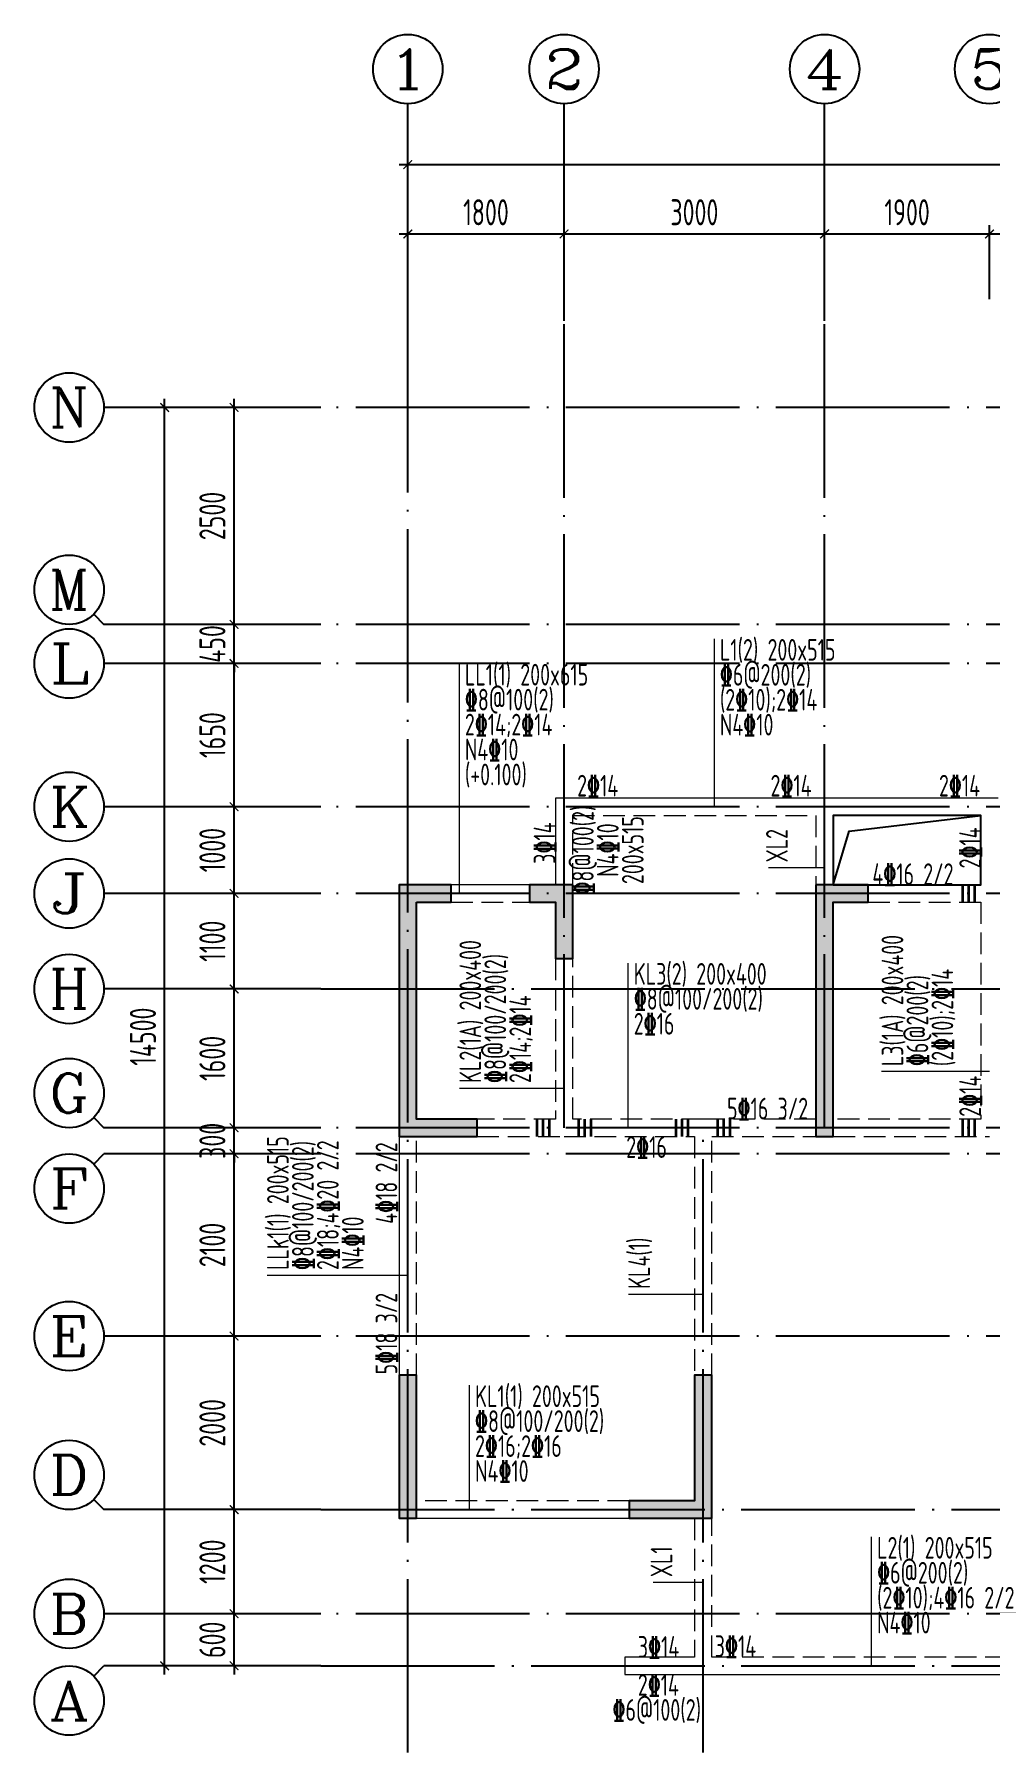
# Model space of a CAD drawing. Extents: x 826826 to 1642106, y -156213 to 399140.
# Drawn here: x 1397250 to 1408250, y 46763 to 66563 of the extents above; entities that cross this region are included whole.
import ezdxf
from ezdxf.enums import TextEntityAlignment as Align

# ---------------------------------------------------------------- set-up
doc = ezdxf.new("R2010")
doc.units = 0
doc.header["$LTSCALE"] = 1000
doc.linetypes.add('DASH', pattern=[0.35, 0.25, -0.1])
doc.linetypes.add('DOTE', pattern=[2.42, 2, -0.2, 0.02, -0.2])
doc.layers.get('0').update_dxf_attribs({"linetype": 'CONTINUOUS'})
doc.layers.get('DEFPOINTS').update_dxf_attribs({"linetype": 'CONTINUOUS'})
for name, color, linetype in [('A-AXIS', 1, 'CONTINUOUS'), ('A-DOTE', 10, 'DOTE'), ('AXIS_TEXT', 4, 'CONTINUOUS'), ('S-D洞口', 4, 'CONTINUOUS'), ('S-L主梁线', 4, 'DASH'), ('S-L梁编号', 6, 'CONTINUOUS'), ('S-L梁配筋', 7, 'CONTINUOUS'), ('S-Q墙填充', 252, 'CONTINUOUS'), ('S-Q墙实线', 6, 'CONTINUOUS'), ('S-Y一般标注', 3, 'CONTINUOUS')]:
    doc.layers.add(name, color=color, linetype=linetype)
doc.layers.add('梁附加箍筋', color=1, linetype='CONTINUOUS', lineweight=35)
doc.styles.add('_TCH_AXIS', font='COMPLEX', dxfattribs={"bigfont": 'GBCBIG'})
doc.styles.add('COMPLEX', font='COMPLEX')
doc.styles.add('TSSD_DIMENSION', font='Tssdeng.shx', dxfattribs={"width": 0.7, "bigfont": 'tssdchn.shx'})
doc.styles.add('TSSD_REIN', font='tssdeng.shx', dxfattribs={"width": 0.7, "height": 300, "bigfont": 'tssdchn.shx'})
doc.dimstyles.new('TSSD_100_100$0', dxfattribs={"dimtxt": 300, "dimasz": 80, "dimexe": 100, "dimexo": 250, "dimgap": 100, "dimtad": 1, "dimdec": 0, "dimzin": 0, "dimdsep": 46, "dimtxsty": 'TSSD_DIMENSION', "dimblk": 'ARCHTICK', "dimcen": 0, "dimdle": 100, "dimclrd": 3, "dimclre": 3, "dimclrt": 7, "dimadec": 0, "dimazin": 0, "dimtfac": 1, "dimtdec": 0, "dimtix": 1, "dimtmove": 2, "dimatfit": 3, "dimldrblk": 'ARCHTICK', "dimfxl": 0, "dimtolj": 1, "dimtzin": 0, "dimarcsym": 0})

# ---------------------------------------------------------------- blocks, each defined once
blk = doc.blocks.new('_ArchTick')
at = {"color": 0, "linetype": 'ByBlock', "const_width": 0.15}
blk.add_lwpolyline([(-0.5, -0.5), (0.5, 0.5)], dxfattribs=at)
blk = doc.blocks.new('*D888')
at = {"layer": 'DEFPOINTS', "color": 0}
for p in [(2300, 4900), (3300, 4900), (3300, 4300)]:
    blk.add_point(p, dxfattribs=at)
at = {"layer": 'S-Y一般标注', "color": 0, "lineweight": -2}
for p, q in [((2300, 4900), (2300, 5000)), ((3050, 4900), (2200, 4900)), ((2300, 4300), (2300, 4900)), ((3050, 4300), (2200, 4300)), ((2300, 4300), (2300, 4200))]:
    blk.add_line(p, q, dxfattribs=at)
at = {"layer": 'S-Y一般标注', "color": 0, "lineweight": -2, "xscale": 100, "yscale": 100, "zscale": 100}
for p, rotation in [((2300, 4900), 270), ((2300, 4300), 90)]:
    blk.add_blockref('_ArchTick', p, dxfattribs=dict(at, rotation=rotation))
at = {"layer": 'S-Y一般标注', "color": 7, "insert": (2050, 4600), "char_height": 300, "attachment_point": 5, "rotation": 90, "style": 'TSSD_DIMENSION'}
blk.add_mtext('\\A1;600', dxfattribs=at)
blk = doc.blocks.new('*D889')
at = {"layer": 'DEFPOINTS', "color": 0}
for p in [(2300, 6100), (3300, 6100), (3300, 4900)]:
    blk.add_point(p, dxfattribs=at)
at = {"layer": 'S-Y一般标注', "color": 0, "lineweight": -2}
for p, q in [((2300, 4800), (2300, 6200)), ((3050, 6100), (2200, 6100)), ((3050, 4900), (2200, 4900))]:
    blk.add_line(p, q, dxfattribs=at)
at = {"layer": 'S-Y一般标注', "color": 0, "lineweight": -2, "xscale": 100, "yscale": 100, "zscale": 100}
for p, rotation in [((2300, 6100), 90), ((2300, 4900), 270)]:
    blk.add_blockref('_ArchTick', p, dxfattribs=dict(at, rotation=rotation))
at = {"layer": 'S-Y一般标注', "color": 7, "insert": (2050, 5500), "char_height": 300, "attachment_point": 5, "rotation": 90, "style": 'TSSD_DIMENSION'}
blk.add_mtext('\\A1;1200', dxfattribs=at)
blk = doc.blocks.new('*D890')
at = {"layer": 'DEFPOINTS', "color": 0}
for p in [(2300, 8100), (3300, 8100), (3300, 6100)]:
    blk.add_point(p, dxfattribs=at)
at = {"layer": 'S-Y一般标注', "color": 0, "lineweight": -2}
for p, q in [((2300, 6000), (2300, 8200)), ((3050, 8100), (2200, 8100)), ((3050, 6100), (2200, 6100))]:
    blk.add_line(p, q, dxfattribs=at)
at = {"layer": 'S-Y一般标注', "color": 0, "lineweight": -2, "xscale": 100, "yscale": 100, "zscale": 100}
for p, rotation in [((2300, 8100), 90), ((2300, 6100), 270)]:
    blk.add_blockref('_ArchTick', p, dxfattribs=dict(at, rotation=rotation))
at = {"layer": 'S-Y一般标注', "color": 7, "insert": (2050, 7100), "char_height": 300, "attachment_point": 5, "rotation": 90, "style": 'TSSD_DIMENSION'}
blk.add_mtext('\\A1;2000', dxfattribs=at)
blk = doc.blocks.new('*D891')
at = {"layer": 'DEFPOINTS', "color": 0}
for p in [(2300, 10200), (3300, 10200), (3300, 8100)]:
    blk.add_point(p, dxfattribs=at)
at = {"layer": 'S-Y一般标注', "color": 0, "lineweight": -2}
for p, q in [((2300, 8000), (2300, 10300)), ((3050, 10200), (2200, 10200)), ((3050, 8100), (2200, 8100))]:
    blk.add_line(p, q, dxfattribs=at)
at = {"layer": 'S-Y一般标注', "color": 0, "lineweight": -2, "xscale": 100, "yscale": 100, "zscale": 100}
for p, rotation in [((2300, 10200), 90), ((2300, 8100), 270)]:
    blk.add_blockref('_ArchTick', p, dxfattribs=dict(at, rotation=rotation))
at = {"layer": 'S-Y一般标注', "color": 7, "insert": (2050, 9150), "char_height": 300, "attachment_point": 5, "rotation": 90, "style": 'TSSD_DIMENSION'}
blk.add_mtext('\\A1;2100', dxfattribs=at)
blk = doc.blocks.new('*D892')
at = {"layer": 'DEFPOINTS', "color": 0}
for p in [(2300, 10500), (3300, 10500), (3300, 10200)]:
    blk.add_point(p, dxfattribs=at)
at = {"layer": 'S-Y一般标注', "color": 0, "lineweight": -2}
for p, q in [((3050, 10500), (2200, 10500)), ((2300, 10500), (2300, 10600)), ((2300, 10200), (2300, 10500)), ((3050, 10200), (2200, 10200)), ((2300, 10200), (2300, 10100))]:
    blk.add_line(p, q, dxfattribs=at)
at = {"layer": 'S-Y一般标注', "color": 0, "lineweight": -2, "xscale": 100, "yscale": 100, "zscale": 100}
for p, rotation in [((2300, 10500), 270), ((2300, 10200), 90)]:
    blk.add_blockref('_ArchTick', p, dxfattribs=dict(at, rotation=rotation))
at = {"layer": 'S-Y一般标注', "color": 7, "insert": (2050, 10350), "char_height": 300, "attachment_point": 5, "rotation": 90, "style": 'TSSD_DIMENSION'}
blk.add_mtext('\\A1;300', dxfattribs=at)
blk = doc.blocks.new('*D893')
at = {"layer": 'DEFPOINTS', "color": 0}
for p in [(2300, 12100), (3300, 12100), (3300, 10500)]:
    blk.add_point(p, dxfattribs=at)
at = {"layer": 'S-Y一般标注', "color": 0, "lineweight": -2}
for p, q in [((3050, 12100), (2200, 12100)), ((2300, 10400), (2300, 12200)), ((3050, 10500), (2200, 10500))]:
    blk.add_line(p, q, dxfattribs=at)
at = {"layer": 'S-Y一般标注', "color": 0, "lineweight": -2, "xscale": 100, "yscale": 100, "zscale": 100}
for p, rotation in [((2300, 12100), 90), ((2300, 10500), 270)]:
    blk.add_blockref('_ArchTick', p, dxfattribs=dict(at, rotation=rotation))
at = {"layer": 'S-Y一般标注', "color": 7, "insert": (2050, 11300), "char_height": 300, "attachment_point": 5, "rotation": 90, "style": 'TSSD_DIMENSION'}
blk.add_mtext('\\A1;1600', dxfattribs=at)
blk = doc.blocks.new('*D894')
at = {"layer": 'DEFPOINTS', "color": 0}
for p in [(2300, 13200), (3300, 13200), (3300, 12100)]:
    blk.add_point(p, dxfattribs=at)
at = {"layer": 'S-Y一般标注', "color": 0, "lineweight": -2}
for p, q in [((2300, 12000), (2300, 13300)), ((3050, 13200), (2200, 13200)), ((3050, 12100), (2200, 12100))]:
    blk.add_line(p, q, dxfattribs=at)
at = {"layer": 'S-Y一般标注', "color": 0, "lineweight": -2, "xscale": 100, "yscale": 100, "zscale": 100}
for p, rotation in [((2300, 13200), 90), ((2300, 12100), 270)]:
    blk.add_blockref('_ArchTick', p, dxfattribs=dict(at, rotation=rotation))
at = {"layer": 'S-Y一般标注', "color": 7, "insert": (2050, 12650), "char_height": 300, "attachment_point": 5, "rotation": 90, "style": 'TSSD_DIMENSION'}
blk.add_mtext('\\A1;1100', dxfattribs=at)
blk = doc.blocks.new('*D895')
at = {"layer": 'DEFPOINTS', "color": 0}
for p in [(2300, 14200), (3300, 14200), (3300, 13200)]:
    blk.add_point(p, dxfattribs=at)
at = {"layer": 'S-Y一般标注', "color": 0, "lineweight": -2}
for p, q in [((2300, 13100), (2300, 14300)), ((3050, 14200), (2200, 14200)), ((3050, 13200), (2200, 13200))]:
    blk.add_line(p, q, dxfattribs=at)
at = {"layer": 'S-Y一般标注', "color": 0, "lineweight": -2, "xscale": 100, "yscale": 100, "zscale": 100}
for p, rotation in [((2300, 14200), 90), ((2300, 13200), 270)]:
    blk.add_blockref('_ArchTick', p, dxfattribs=dict(at, rotation=rotation))
at = {"layer": 'S-Y一般标注', "color": 7, "insert": (2050, 13700), "char_height": 300, "attachment_point": 5, "rotation": 90, "style": 'TSSD_DIMENSION'}
blk.add_mtext('\\A1;1000', dxfattribs=at)
blk = doc.blocks.new('*D896')
at = {"layer": 'DEFPOINTS', "color": 0}
for p in [(2300, 15850), (3300, 15850), (3300, 14200)]:
    blk.add_point(p, dxfattribs=at)
at = {"layer": 'S-Y一般标注', "color": 0, "lineweight": -2}
for p, q in [((3050, 15850), (2200, 15850)), ((2300, 14100), (2300, 15950)), ((3050, 14200), (2200, 14200))]:
    blk.add_line(p, q, dxfattribs=at)
at = {"layer": 'S-Y一般标注', "color": 0, "lineweight": -2, "xscale": 100, "yscale": 100, "zscale": 100}
for p, rotation in [((2300, 15850), 90), ((2300, 14200), 270)]:
    blk.add_blockref('_ArchTick', p, dxfattribs=dict(at, rotation=rotation))
at = {"layer": 'S-Y一般标注', "color": 7, "insert": (2050, 15025), "char_height": 300, "attachment_point": 5, "rotation": 90, "style": 'TSSD_DIMENSION'}
blk.add_mtext('\\A1;1650', dxfattribs=at)
blk = doc.blocks.new('*D897')
at = {"layer": 'DEFPOINTS', "color": 0}
for p in [(2300, 16300), (3300, 16300), (3300, 15850)]:
    blk.add_point(p, dxfattribs=at)
at = {"layer": 'S-Y一般标注', "color": 0, "lineweight": -2}
for p, q in [((3050, 16300), (2200, 16300)), ((2300, 16300), (2300, 16400)), ((2300, 15850), (2300, 16300)), ((3050, 15850), (2200, 15850)), ((2300, 15850), (2300, 15750))]:
    blk.add_line(p, q, dxfattribs=at)
at = {"layer": 'S-Y一般标注', "color": 0, "lineweight": -2, "xscale": 100, "yscale": 100, "zscale": 100}
for p, rotation in [((2300, 16300), 270), ((2300, 15850), 90)]:
    blk.add_blockref('_ArchTick', p, dxfattribs=dict(at, rotation=rotation))
at = {"layer": 'S-Y一般标注', "color": 7, "insert": (2050, 16075), "char_height": 300, "attachment_point": 5, "rotation": 90, "style": 'TSSD_DIMENSION'}
blk.add_mtext('\\A1;450', dxfattribs=at)
blk = doc.blocks.new('*D898')
at = {"layer": 'DEFPOINTS', "color": 0}
for p in [(2300, 18800), (3300, 18800), (3300, 16300)]:
    blk.add_point(p, dxfattribs=at)
at = {"layer": 'S-Y一般标注', "color": 0, "lineweight": -2}
for p, q in [((2300, 16200), (2300, 18900)), ((3050, 18800), (2200, 18800)), ((3050, 16300), (2200, 16300))]:
    blk.add_line(p, q, dxfattribs=at)
at = {"layer": 'S-Y一般标注', "color": 0, "lineweight": -2, "xscale": 100, "yscale": 100, "zscale": 100}
for p, rotation in [((2300, 18800), 90), ((2300, 16300), 270)]:
    blk.add_blockref('_ArchTick', p, dxfattribs=dict(at, rotation=rotation))
at = {"layer": 'S-Y一般标注', "color": 7, "insert": (2050, 17550), "char_height": 300, "attachment_point": 5, "rotation": 90, "style": 'TSSD_DIMENSION'}
blk.add_mtext('\\A1;2500', dxfattribs=at)
blk = doc.blocks.new('*D899')
at = {"layer": 'DEFPOINTS', "color": 0}
for p in [(1500, 18800), (3300, 18800), (3300, 4300)]:
    blk.add_point(p, dxfattribs=at)
at = {"layer": 'S-Y一般标注', "color": 0, "lineweight": -2}
for p, q in [((1500, 4200), (1500, 18900)), ((3050, 18800), (1400, 18800)), ((3050, 4300), (1400, 4300))]:
    blk.add_line(p, q, dxfattribs=at)
at = {"layer": 'S-Y一般标注', "color": 0, "lineweight": -2, "xscale": 100, "yscale": 100, "zscale": 100}
for p, rotation in [((1500, 18800), 90), ((1500, 4300), 270)]:
    blk.add_blockref('_ArchTick', p, dxfattribs=dict(at, rotation=rotation))
at = {"layer": 'S-Y一般标注', "color": 7, "insert": (1250, 11550), "char_height": 300, "attachment_point": 5, "rotation": 90, "style": 'TSSD_DIMENSION'}
blk.add_mtext('\\A1;14500', dxfattribs=at)
blk = doc.blocks.new('*D900')
at = {"layer": 'DEFPOINTS', "color": 0}
for p in [(6100, 20800), (4300, 19800), (6100, 19800)]:
    blk.add_point(p, dxfattribs=at)
at = {"layer": 'S-Y一般标注', "color": 0, "lineweight": -2}
for p, q in [((4200, 20800), (6200, 20800)), ((4300, 20050), (4300, 20900)), ((6100, 20050), (6100, 20900))]:
    blk.add_line(p, q, dxfattribs=at)
at = {"layer": 'S-Y一般标注', "color": 0, "lineweight": -2, "xscale": 100, "yscale": 100, "zscale": 100, "rotation": 180}
blk.add_blockref('_ArchTick', (4300, 20800), dxfattribs=at)
at = {"layer": 'S-Y一般标注', "color": 0, "lineweight": -2, "xscale": 100, "yscale": 100, "zscale": 100}
blk.add_blockref('_ArchTick', (6100, 20800), dxfattribs=at)
at = {"layer": 'S-Y一般标注', "color": 7, "insert": (5200, 21050), "char_height": 300, "attachment_point": 5, "style": 'TSSD_DIMENSION'}
blk.add_mtext('\\A1;1800', dxfattribs=at)
blk = doc.blocks.new('*D901')
at = {"layer": 'DEFPOINTS', "color": 0}
for p in [(9100, 20800), (6100, 19800), (9100, 19800)]:
    blk.add_point(p, dxfattribs=at)
at = {"layer": 'S-Y一般标注', "color": 0, "lineweight": -2}
for p, q in [((6000, 20800), (9200, 20800)), ((6100, 20050), (6100, 20900)), ((9100, 20050), (9100, 20900))]:
    blk.add_line(p, q, dxfattribs=at)
at = {"layer": 'S-Y一般标注', "color": 0, "lineweight": -2, "xscale": 100, "yscale": 100, "zscale": 100, "rotation": 180}
blk.add_blockref('_ArchTick', (6100, 20800), dxfattribs=at)
at = {"layer": 'S-Y一般标注', "color": 0, "lineweight": -2, "xscale": 100, "yscale": 100, "zscale": 100}
blk.add_blockref('_ArchTick', (9100, 20800), dxfattribs=at)
at = {"layer": 'S-Y一般标注', "color": 7, "insert": (7600, 21050), "char_height": 300, "attachment_point": 5, "style": 'TSSD_DIMENSION'}
blk.add_mtext('\\A1;3000', dxfattribs=at)
blk = doc.blocks.new('*D902')
at = {"layer": 'DEFPOINTS', "color": 0}
for p in [(11000, 20800), (9100, 19800), (11000, 19800)]:
    blk.add_point(p, dxfattribs=at)
at = {"layer": 'S-Y一般标注', "color": 0, "lineweight": -2}
for p, q in [((9000, 20800), (11100, 20800)), ((9100, 20050), (9100, 20900)), ((11000, 20050), (11000, 20900))]:
    blk.add_line(p, q, dxfattribs=at)
at = {"layer": 'S-Y一般标注', "color": 0, "lineweight": -2, "xscale": 100, "yscale": 100, "zscale": 100, "rotation": 180}
blk.add_blockref('_ArchTick', (9100, 20800), dxfattribs=at)
at = {"layer": 'S-Y一般标注', "color": 0, "lineweight": -2, "xscale": 100, "yscale": 100, "zscale": 100}
blk.add_blockref('_ArchTick', (11000, 20800), dxfattribs=at)
at = {"layer": 'S-Y一般标注', "color": 7, "insert": (10050, 21050), "char_height": 300, "attachment_point": 5, "style": 'TSSD_DIMENSION'}
blk.add_mtext('\\A1;1900', dxfattribs=at)
blk = doc.blocks.new('*D903')
at = {"layer": 'DEFPOINTS', "color": 0}
for p in [(13400, 20800), (11000, 19800), (13400, 19800)]:
    blk.add_point(p, dxfattribs=at)
at = {"layer": 'S-Y一般标注', "color": 0, "lineweight": -2}
for p, q in [((10900, 20800), (13500, 20800)), ((11000, 20050), (11000, 20900)), ((13400, 20050), (13400, 20900))]:
    blk.add_line(p, q, dxfattribs=at)
at = {"layer": 'S-Y一般标注', "color": 0, "lineweight": -2, "xscale": 100, "yscale": 100, "zscale": 100, "rotation": 180}
blk.add_blockref('_ArchTick', (11000, 20800), dxfattribs=at)
at = {"layer": 'S-Y一般标注', "color": 0, "lineweight": -2, "xscale": 100, "yscale": 100, "zscale": 100}
blk.add_blockref('_ArchTick', (13400, 20800), dxfattribs=at)
at = {"layer": 'S-Y一般标注', "color": 7, "insert": (12200, 21050), "char_height": 300, "attachment_point": 5, "style": 'TSSD_DIMENSION'}
blk.add_mtext('\\A1;2400', dxfattribs=at)
blk = doc.blocks.new('*D911')
at = {"layer": 'DEFPOINTS', "color": 0}
for p in [(53100, 21600), (4300, 19800), (53100, 19800)]:
    blk.add_point(p, dxfattribs=at)
at = {"layer": 'S-Y一般标注', "color": 0, "lineweight": -2}
for p, q in [((4200, 21600), (53200, 21600)), ((4300, 20050), (4300, 21700)), ((53100, 20050), (53100, 21700))]:
    blk.add_line(p, q, dxfattribs=at)
at = {"layer": 'S-Y一般标注', "color": 0, "lineweight": -2, "xscale": 100, "yscale": 100, "zscale": 100, "rotation": 180}
blk.add_blockref('_ArchTick', (4300, 21600), dxfattribs=at)
at = {"layer": 'S-Y一般标注', "color": 0, "lineweight": -2, "xscale": 100, "yscale": 100, "zscale": 100}
blk.add_blockref('_ArchTick', (53100, 21600), dxfattribs=at)
at = {"layer": 'S-Y一般标注', "color": 7, "insert": (28700, 21850), "char_height": 300, "attachment_point": 5, "style": 'TSSD_DIMENSION'}
blk.add_mtext('\\A1;48800', dxfattribs=at)
blk = doc.blocks.new('_AXISO')
blk.add_circle((0, 0), 0.5)
at = {"layer": 'AXIS_TEXT', "style": 'COMPLEX', "width": 1.041667}
blk.add_attdef('A', text='', height=0.56, dxfattribs=at).set_placement((-0.25, -0.28), (0.25, -0.28), align=Align.FIT)
blk = doc.blocks.new('20210802.02294608')
at = {"layer": '梁附加箍筋', "lineweight": 35}
for p, q in [((-985193, -156931), (-985193, -156731)), ((-985123, -156931), (-985123, -156731)), ((-985053, -156931), (-985053, -156731)), ((-990093, -159631), (-990093, -159431)), ((-990023, -159631), (-990023, -159431)), ((-989953, -159631), (-989953, -159431)), ((-989613, -159631), (-989613, -159431)), ((-989543, -159631), (-989543, -159431)), ((-989473, -159631), (-989473, -159431)), ((-988493, -159631), (-988493, -159431)), ((-988423, -159631), (-988423, -159431)), ((-988353, -159631), (-988353, -159431)), ((-988013, -159631), (-988013, -159431)), ((-987943, -159631), (-987943, -159431)), ((-987873, -159631), (-987873, -159431)), ((-985193, -159631), (-985193, -159431)), ((-985123, -159631), (-985123, -159431)), ((-985053, -159631), (-985053, -159431))]:
    blk.add_line(p, q, dxfattribs=at)
blk = doc.blocks.new('20210810.05001498')
at = {"layer": 'S-Q墙填充'}
h = blk.add_hatch(color=252, dxfattribs=at)
h.dxf.hatch_style = 1
h.paths.add_polyline_path([(-1468088, -54333), (-1467688, -54333), (-1467688, -54133), (-1468288, -54133), (-1468288, -57033), (-1467388, -57033), (-1467388, -56833), (-1468088, -56833)])
h = blk.add_hatch(color=252, dxfattribs=at)
h.dxf.hatch_style = 1
h.paths.add_polyline_path([(-1466288, -54133), (-1466788, -54133), (-1466788, -54333), (-1466488, -54333), (-1466488, -54983), (-1466288, -54983)])
h = blk.add_hatch(color=252, dxfattribs=at)
h.dxf.hatch_style = 1
h.paths.add_polyline_path([(-1463488, -54133), (-1463488, -57033), (-1463288, -57033), (-1463288, -54333), (-1462888, -54333), (-1462888, -54133)])
h = blk.add_hatch(color=252, dxfattribs=at)
h.dxf.hatch_style = 1
h.paths.add_polyline_path([(-1468088, -61433), (-1468088, -59783), (-1468288, -59783), (-1468288, -61433)])
h = blk.add_hatch(color=252, dxfattribs=at)
h.dxf.hatch_style = 1
h.paths.add_polyline_path([(-1464688, -59783), (-1464888, -59783), (-1464888, -59783), (-1464888, -61233), (-1465538, -61233), (-1465638, -61233), (-1465638, -61433), (-1465638, -61433), (-1465538, -61433), (-1464688, -61433)])
at = {"layer": 'S-L主梁线', "linetype": 'ByBlock', "lineweight": 18}
for p, q in [((-1463388, -53133), (-1466488, -53133)), ((-1466488, -53133), (-1466488, -54133)), ((-1461388, -53133), (-1463388, -53133)), ((-1466788, -54133), (-1467688, -54133)), ((-1468288, -57033), (-1468288, -59783)), ((-1468088, -61433), (-1465638, -61433)), ((-1465688, -63033), (-1465688, -63233)), ((-1464888, -63033), (-1465688, -63033)), ((-1465688, -63233), (-1458138, -63233))]:
    blk.add_line(p, q, dxfattribs=at)
at = {"layer": 'S-L主梁线', "linetype": 'DASH', "lineweight": 18}
for p, q in [((-1466288, -53333), (-1463488, -53333)), ((-1466288, -54133), (-1466288, -53333)), ((-1463488, -53333), (-1463488, -54133)), ((-1463288, -54133), (-1463288, -53333)), ((-1463288, -53333), (-1461588, -53333)), ((-1461588, -53333), (-1461588, -54133)), ((-1461588, -54133), (-1462888, -54133)), ((-1467688, -54333), (-1466788, -54333)), ((-1462888, -54333), (-1461588, -54333)), ((-1461588, -54333), (-1461588, -56833)), ((-1466488, -54983), (-1466488, -56833)), ((-1466288, -56833), (-1466288, -54983)), ((-1466488, -56833), (-1467388, -56833)), ((-1464788, -56833), (-1466288, -56833)), ((-1463488, -56833), (-1464788, -56833)), ((-1461588, -56833), (-1463288, -56833)), ((-1468088, -59783), (-1468088, -57033)), ((-1467388, -57033), (-1466388, -57033)), ((-1466388, -57033), (-1464888, -57033)), ((-1464888, -57033), (-1464888, -59783)), ((-1464688, -59783), (-1464688, -57033)), ((-1464688, -57033), (-1463488, -57033)), ((-1463288, -57033), (-1461488, -57033)), ((-1465638, -61233), (-1468088, -61233)), ((-1464888, -61433), (-1464888, -63033)), ((-1464688, -63033), (-1464688, -61433)), ((-1459188, -63033), (-1464688, -63033))]:
    blk.add_line(p, q, dxfattribs=at)
at = {"layer": 'S-Q墙实线'}
for points in [[(-1468088, -54333), (-1467688, -54333), (-1467688, -54133), (-1468288, -54133), (-1468288, -57033), (-1467388, -57033), (-1467388, -56833), (-1468088, -56833)], [(-1466288, -54133), (-1466788, -54133), (-1466788, -54333), (-1466488, -54333), (-1466488, -54983), (-1466288, -54983)], [(-1463488, -54133), (-1463488, -57033), (-1463288, -57033), (-1463288, -54333), (-1462888, -54333), (-1462888, -54133)], [(-1468088, -61433), (-1468088, -59783), (-1468288, -59783), (-1468288, -61433)], [(-1465638, -61433), (-1464688, -61433), (-1464688, -59783), (-1464888, -59783), (-1464888, -61233), (-1465638, -61233), (-1465638, -61233), (-1465638, -61433)]]:
    blk.add_lwpolyline(points, close=True, dxfattribs=at)
blk = doc.blocks.new('20210801.08533475')
at = {"layer": 'A-AXIS'}
for p, q in [((4300, 19800), (4300, 22300)), ((6100, 19800), (6100, 22300)), ((9100, 19800), (9100, 22300)), ((3300, 18800), (800, 18800)), ((682.8, 16417.2), (800, 16300)), ((3300, 16300), (800, 16300)), ((3300, 15850), (800, 15850)), ((3300, 14200), (800, 14200)), ((3300, 13200), (800, 13200)), ((3300, 12100), (800, 12100)), ((682.8, 10617.2), (800, 10500)), ((3300, 10500), (800, 10500)), ((682.8, 10082.8), (800, 10200)), ((3300, 10200), (800, 10200)), ((3300, 8100), (800, 8100)), ((682.8, 6217.2), (800, 6100)), ((3300, 6100), (800, 6100)), ((3300, 4900), (800, 4900)), ((682.8, 4182.8), (800, 4300)), ((3300, 4300), (800, 4300))]:
    blk.add_line(p, q, dxfattribs=at)
at = {"layer": 'A-DOTE'}
for p, q in [((4300, 3300), (4300, 19800)), ((6100, 10500), (6100, 19800)), ((9100, 10500), (9100, 19800)), ((54100, 18800), (3300, 18800)), ((54100, 16300), (3300, 16300)), ((54100, 15850), (3300, 15850)), ((54100, 14200), (3300, 14200)), ((54100, 13200), (3300, 13200)), ((3300, 12100), (54100, 12100)), ((54100, 10500), (3300, 10500)), ((7700, 3300), (7700, 10500)), ((54100, 10200), (3300, 10200)), ((54100, 8100), (3300, 8100)), ((3300, 6100), (54100, 6100)), ((54100, 4900), (3300, 4900)), ((3300, 4300), (54100, 4300))]:
    blk.add_line(p, q, dxfattribs=at)
at = {"layer": 'A-AXIS'}
ref = blk.add_blockref('_AXISO', (4300, 22700), dxfattribs=dict(at, xscale=800, yscale=800, zscale=800))
ref.add_attrib('A', '1', dxfattribs={"layer": 'AXIS_TEXT', "height": 452.5, "style": '_TCH_AXIS', "width": 2.333333}).set_placement((4073.7, 22473.7), (4526.3, 22473.7), align=Align.FIT)
ref = blk.add_blockref('_AXISO', (6100, 22700), dxfattribs=dict(at, xscale=800, yscale=800, zscale=800))
ref.add_attrib('A', '2', dxfattribs={"layer": 'AXIS_TEXT', "height": 452.5, "style": '_TCH_AXIS', "width": 1.5}).set_placement((5873.7, 22473.7), (6326.3, 22473.7), align=Align.FIT)
ref = blk.add_blockref('_AXISO', (9100, 22700), dxfattribs=dict(at, xscale=800, yscale=800, zscale=800))
ref.add_attrib('A', '4', dxfattribs={"layer": 'AXIS_TEXT', "height": 452.5, "style": '_TCH_AXIS', "width": 1.3125}).set_placement((8873.7, 22473.7), (9326.3, 22473.7), align=Align.FIT)
ref = blk.add_blockref('_AXISO', (11000, 22700), dxfattribs=dict(at, xscale=800, yscale=800, zscale=800))
ref.add_attrib('A', '5', dxfattribs={"layer": 'AXIS_TEXT', "height": 452.5, "style": '_TCH_AXIS', "width": 1.5}).set_placement((10773.7, 22473.7), (11226.3, 22473.7), align=Align.FIT)
ref = blk.add_blockref('_AXISO', (400, 18800), dxfattribs=dict(at, xscale=800, yscale=800, zscale=800))
ref.add_attrib('A', 'N', dxfattribs={"layer": 'AXIS_TEXT', "height": 452.5, "style": '_TCH_AXIS', "width": 1.105263}).set_placement((173.7, 18573.7), (626.3, 18573.7), align=Align.FIT)
ref = blk.add_blockref('_AXISO', (400, 16700), dxfattribs=dict(at, xscale=800, yscale=800, zscale=800))
ref.add_attrib('A', 'M', dxfattribs={"layer": 'AXIS_TEXT', "height": 452.5, "style": '_TCH_AXIS'}).set_placement((173.7, 16473.7), (626.3, 16473.7), align=Align.FIT)
ref = blk.add_blockref('_AXISO', (400, 15850), dxfattribs=dict(at, xscale=800, yscale=800, zscale=800))
ref.add_attrib('A', 'L', dxfattribs={"layer": 'AXIS_TEXT', "height": 452.5, "style": '_TCH_AXIS', "width": 1.4}).set_placement((173.7, 15623.7), (626.3, 15623.7), align=Align.FIT)
ref = blk.add_blockref('_AXISO', (400, 14200), dxfattribs=dict(at, xscale=800, yscale=800, zscale=800))
ref.add_attrib('A', 'K', dxfattribs={"layer": 'AXIS_TEXT', "height": 452.5, "style": '_TCH_AXIS', "width": 1.105263}).set_placement((173.7, 13973.7), (626.3, 13973.7), align=Align.FIT)
ref = blk.add_blockref('_AXISO', (400, 13200), dxfattribs=dict(at, xscale=800, yscale=800, zscale=800))
ref.add_attrib('A', 'J', dxfattribs={"layer": 'AXIS_TEXT', "height": 452.5, "style": '_TCH_AXIS', "width": 1.909091}).set_placement((173.7, 12973.7), (626.3, 12973.7), align=Align.FIT)
ref = blk.add_blockref('_AXISO', (400, 12100), dxfattribs=dict(at, xscale=800, yscale=800, zscale=800))
ref.add_attrib('A', 'H', dxfattribs={"layer": 'AXIS_TEXT', "height": 452.5, "style": '_TCH_AXIS', "width": 1.05}).set_placement((173.7, 11873.7), (626.3, 11873.7), align=Align.FIT)
ref = blk.add_blockref('_AXISO', (400, 10900), dxfattribs=dict(at, xscale=800, yscale=800, zscale=800))
ref.add_attrib('A', 'G', dxfattribs={"layer": 'AXIS_TEXT', "height": 452.5, "style": '_TCH_AXIS', "width": 1.166667}).set_placement((173.7, 10673.7), (626.3, 10673.7), align=Align.FIT)
ref = blk.add_blockref('_AXISO', (400, 9800), dxfattribs=dict(at, xscale=800, yscale=800, zscale=800))
ref.add_attrib('A', 'F', dxfattribs={"layer": 'AXIS_TEXT', "height": 452.5, "style": '_TCH_AXIS', "width": 1.3125}).set_placement((173.7, 9573.7), (626.3, 9573.7), align=Align.FIT)
ref = blk.add_blockref('_AXISO', (400, 8100), dxfattribs=dict(at, xscale=800, yscale=800, zscale=800))
ref.add_attrib('A', 'E', dxfattribs={"layer": 'AXIS_TEXT', "height": 452.5, "style": '_TCH_AXIS', "width": 1.3125}).set_placement((173.7, 7873.7), (626.3, 7873.7), align=Align.FIT)
ref = blk.add_blockref('_AXISO', (400, 6500), dxfattribs=dict(at, xscale=800, yscale=800, zscale=800))
ref.add_attrib('A', 'D', dxfattribs={"layer": 'AXIS_TEXT', "height": 452.5, "style": '_TCH_AXIS', "width": 1.235294}).set_placement((173.7, 6273.7), (626.3, 6273.7), align=Align.FIT)
ref = blk.add_blockref('_AXISO', (400, 4900), dxfattribs=dict(at, xscale=800, yscale=800, zscale=800))
ref.add_attrib('A', 'B', dxfattribs={"layer": 'AXIS_TEXT', "height": 452.5, "style": '_TCH_AXIS', "width": 1.235294}).set_placement((173.7, 4673.7), (626.3, 4673.7), align=Align.FIT)
ref = blk.add_blockref('_AXISO', (400, 3900), dxfattribs=dict(at, xscale=800, yscale=800, zscale=800))
ref.add_attrib('A', 'A', dxfattribs={"layer": 'AXIS_TEXT', "height": 452.5, "style": '_TCH_AXIS', "width": 1.166667}).set_placement((173.7, 3673.7), (626.3, 3673.7), align=Align.FIT)
at = {"layer": 'S-Y一般标注'}
for p1, p2, distance, picture, middle in [((4300, 19800), (53100, 19800), 1800, '*D911', (28700, 21850)), ((4300, 19800), (6100, 19800), 1000, '*D900', (5200, 21050)), ((6100, 19800), (9100, 19800), 1000, '*D901', (7600, 21050)), ((9100, 19800), (11000, 19800), 1000, '*D902', (10050, 21050)), ((11000, 19800), (13400, 19800), 1000, '*D903', (12200, 21050)), ((3300, 4300), (3300, 18800), 1800, '*D899', (1250, 11550)), ((3300, 16300), (3300, 18800), 1000, '*D898', (2050, 17550)), ((3300, 15850), (3300, 16300), 1000, '*D897', (2050, 16075)), ((3300, 14200), (3300, 15850), 1000, '*D896', (2050, 15025)), ((3300, 13200), (3300, 14200), 1000, '*D895', (2050, 13700)), ((3300, 12100), (3300, 13200), 1000, '*D894', (2050, 12650)), ((3300, 10500), (3300, 12100), 1000, '*D893', (2050, 11300)), ((3300, 10200), (3300, 10500), 1000, '*D892', (2050, 10350)), ((3300, 8100), (3300, 10200), 1000, '*D891', (2050, 9150)), ((3300, 6100), (3300, 8100), 1000, '*D890', (2050, 7100)), ((3300, 4900), (3300, 6100), 1000, '*D889', (2050, 5500)), ((3300, 4300), (3300, 4900), 1000, '*D888', (2050, 4600))]:
    dim = blk.add_aligned_dim(p1=p1, p2=p2, distance=distance, dimstyle='TSSD_100_100$0', override={"dimasz": 100, "dimclrd": 0, "dimclre": 0}, dxfattribs=at)
    dim.commit()
    dim.dimension.update_dxf_attribs({"geometry": picture, "text_midpoint": middle})

msp = doc.modelspace()

# ---------------------------------------------------------------- linework, layer by layer
at = {"layer": 'S-D洞口', "color": 5}
msp.add_lwpolyline([(1406450.35, 56763.33), (1408150.35, 56763.33), (1408150.35, 57563.55), (1406450.35, 57563.55), (1406450.35, 56763.33), (1406631.72, 57382.18), (1408150.35, 57563.55)], dxfattribs=at)
at = {"layer": 'S-L梁编号', "lineweight": 18}
for p, q in [((1405081.69, 57663.55), (1405081.69, 59596.26)), ((1402145.02, 56663.33), (1402145.02, 59309.92)), ((1406350.35, 56958.77), (1405704.66, 56958.77)), ((1404089.78, 53963.33), (1404089.78, 55862.14)), ((1408250.35, 54610.83), (1407006.31, 54610.83)), ((1403350.36, 54416.94), (1402145.24, 54416.94)), ((1401550.36, 52262.17), (1399929.51, 52262.17)), ((1404950.36, 52043.83), (1404090.02, 52043.83)), ((1402262.09, 49563.33), (1402262.09, 50996.02)), ((1406891.88, 47763.33), (1406891.88, 49249.04)), ((1404950.36, 48723.4), (1404376.08, 48723.4))]:
    msp.add_line(p, q, dxfattribs=at)

# ---------------------------------------------------------------- block references
at = {"layer": 'S-Q墙填充'}
msp.add_blockref('20210810.05001498', (2869738.5, 110896.5), dxfattribs=at)
at = {"layer": 'S-Y一般标注'}
msp.add_blockref('20210801.08533475', (1397250.35, 43463.33), dxfattribs=at)
at = {"layer": '梁附加箍筋'}
msp.add_blockref('20210802.02294608', (2393133.79, 213494.34), dxfattribs=at)

# ---------------------------------------------------------------- texts
at = {"layer": 'S-L梁编号', "color": 6, "style": 'TSSD_REIN', "width": 0.7}
for s, p in [('L1(2) 200x515', (1405144.19, 59346.26)), ('LL1(1) 200x615', (1402207.52, 59059.92)), ('KL3(2) 200x400', (1404152.28, 55612.14)), ('KL1(1) 200x515', (1402324.59, 50746.02)), ('L2(1) 200x515', (1406954.38, 48999.04))]:
    msp.add_text(s, height=250, dxfattribs=at).set_placement(p)
for s, p in [('XL2', (1405925.81, 57021.27)), ('KL2(1A) 200x400', (1402395.24, 54479.44)), ('L3(1A) 200x400', (1407256.31, 54673.33)), ('LLk1(1) 200x515', (1400179.51, 52324.67)), ('KL4(1)', (1404340.02, 52106.33)), ('XL1', (1404597.24, 48785.9))]:
    msp.add_text(s, height=250, rotation=90, dxfattribs=at).set_placement(p)
at = {"layer": 'S-L梁配筋', "color": 7, "style": 'TSSD_REIN', "width": 0.7}
for s, p in [('%%1326@200(2)', (1405144.19, 59058.76)), ('%%1328@100(2)', (1402207.52, 58772.42)), ('(2%%13210);2%%13214', (1405144.19, 58771.26)), ('2%%13214;2%%13214', (1402207.52, 58484.92)), ('N4%%13210', (1405144.19, 58483.76)), ('N4%%13210', (1402207.52, 58197.42)), ('(+0.100)', (1402207.52, 57909.92)), ('2%%13214', (1403500.35, 57780.99)), ('%%1328@100/200(2)', (1404152.28, 55324.64)), ('2%%13216', (1404152.28, 55037.14)), ('%%1328@100/200(2)', (1402324.59, 50458.52)), ('N4%%13210', (1402324.59, 49883.52)), ('%%1326@200(2)', (1406954.38, 48711.54)), ('(2%%13210);4%%13216 2/2', (1406954.38, 48424.04)), ('N4%%13210', (1406954.38, 48136.54)), ('3%%13214', (1405085.31, 47864.6)), ('3%%13214', (1404199.46, 47856.34)), ('2%%13214', (1404199.46, 47418.17)), ('%%1326@100(2)', (1403907.05, 47130.67))]:
    msp.add_text(s, height=250, dxfattribs=at).set_placement(p)
msp.add_text('2%%13214', height=250, dxfattribs=at).set_placement((1406200.36, 57780.99), align=Align.RIGHT)
for s, p in [('2%%13214', (1407903.84, 57780.99)), ('4%%13216 2/2', (1407367.8, 56761.28)), ('2%%13216', (1404300.35, 53616.62))]:
    msp.add_text(s, height=250, dxfattribs=at).set_placement(p, align=Align.CENTER)
for s, p in [('%%1328@100(2)', (1403766.05, 57163.44)), ('N4%%13210', (1404053.55, 57163.44)), ('200x515', (1404341.05, 57163.44))]:
    msp.add_text(s, height=250, rotation=90, dxfattribs=at).set_placement(p, align=Align.BOTTOM_CENTER)
for s, rotation, p in [('3%%13214', 90, (1403249.87, 57244.14)), ('2%%13214', 90, (1408151.28, 57188.78)), ('2%%13214', 90, (1408151.28, 54327.44)), ('5%%13216 3/2', 359.999915, (1405693.43, 54059.73)), ('4%%13218 2/2', 90, (1401429.31, 53326.42))]:
    msp.add_text(s, height=250, rotation=rotation, dxfattribs=at).set_placement(p, align=Align.CENTER)
for s, p in [('%%1328@100/200(2)', (1402682.74, 54479.44)), ('%%1326@200(2)', (1407543.81, 54673.33)), ('(2%%13210);2%%13214', (1407831.31, 54673.33)), ('2%%13214;2%%13214', (1402970.24, 54479.44)), ('%%1328@100/200(2)', (1400467.01, 52324.67)), ('N4%%13210', (1401042.01, 52324.67))]:
    msp.add_text(s, height=250, rotation=90, dxfattribs=at).set_placement(p)
at = {"layer": 'S-L梁配筋', "color": 1, "style": 'TSSD_REIN', "width": 0.7}
msp.add_text('2%%13218;4%%13220 2/2', height=250, rotation=90, dxfattribs=at).set_placement((1400754.51, 52324.67))
msp.add_text('5%%13218 3/2', height=250, rotation=90, dxfattribs=at).set_placement((1401429.31, 51591.63), align=Align.CENTER)
msp.add_text('2%%13216;2%%13216', height=250, dxfattribs=at).set_placement((1402324.59, 50171.02))

doc.saveas('drawing.dxf')
